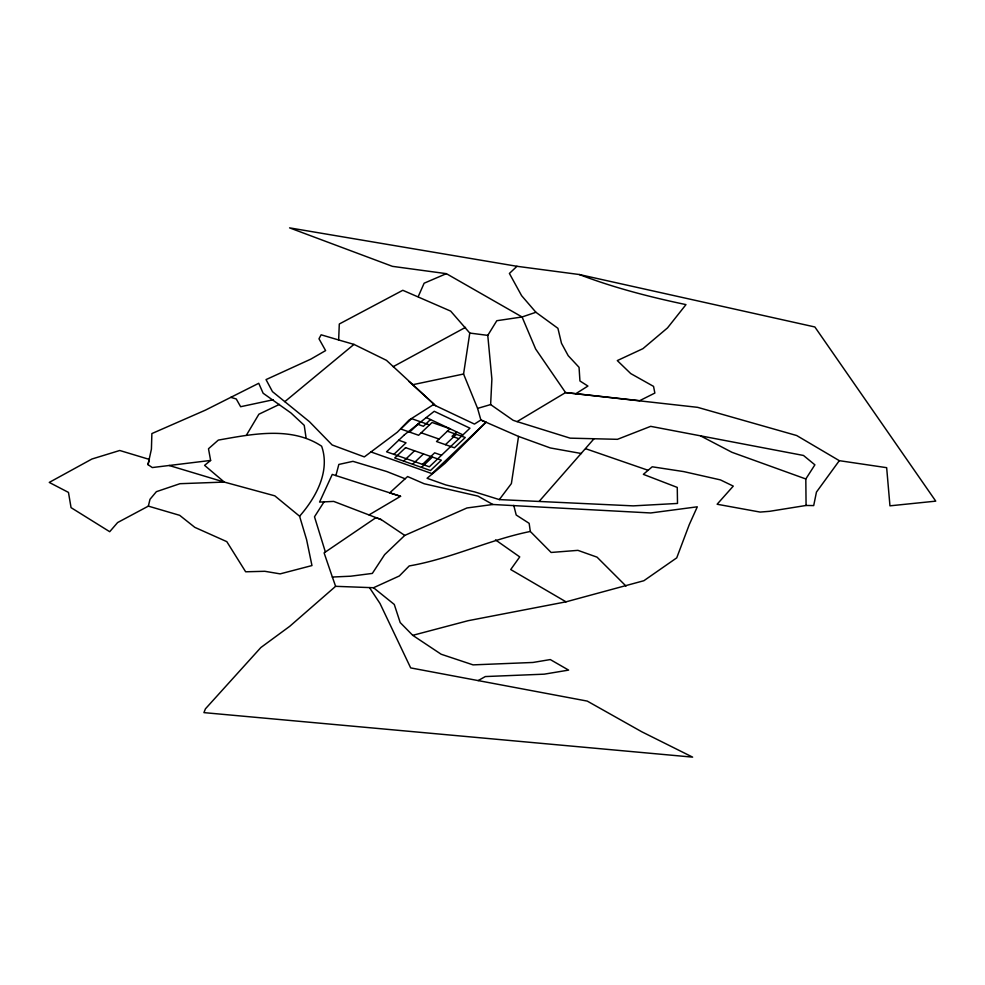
<?xml version="1.0" encoding="UTF-8"?>
<svg xmlns="http://www.w3.org/2000/svg" width="985" height="985" viewBox="0 0 985 985"><rect width="100%" height="100%" fill="white"/><g stroke="black" fill="none" stroke-linecap="round" stroke-linejoin="round"><path stroke-width="1.48" d="M338.655 339.973L321.135 334.802L318.98 338.778L325.604 350.598L310.792 359.143L266.036 379.607L272.476 391.636L309.438 421.678L332.142 444.961L364.339 456.905L397.361 432.169L408.997 420.115L434.028 404.244L386.465 360.338L353.984 344.393L338.655 339.973L339.296 324.003L402.803 290.292L450.662 311.112L469.783 333.065L463.566 374.017L477.59 408.393L480.877 419.979L486.011 422.245L444.986 463.356L427.071 478.279L445.848 484.94L474.832 491.946L499.321 499.592L633.22 505.871L677.508 503.446L677.261 487.415L643.353 474.351L652.218 466.791L683.762 471.606L720.417 479.892L733.271 486.11L717.117 504.246L760.137 512.077L769.642 511.313L806.075 505.465L813.696 505.588L816.454 492.081L839.318 460.672L886.66 467.678L889.96 505.834L935.75 501.143L814.866 326.971L579.328 274.532L516.977 266.295L289.578 227.867L392.424 266.344L446.365 273.658L522.075 316.973L535.631 348.986L565.55 392.584L697.589 407.334L796.68 435.53L839.318 460.672M490.629 404.576L491.884 379.077L487.772 335.38L496.809 320.716L522.075 316.973L535.914 312.282L557.916 328.313L561.487 343.285L568.197 355.671L579.057 367.331L579.943 380.986L587.922 386.058L575.819 393.704L565.55 392.584L517.076 421.605L513.197 420.324L490.629 404.576L477.59 408.393M433.388 404.65L474.462 424.079L480.877 419.979L518.541 436.429L511.387 483.573L499.321 499.592M335.897 475.57L338.84 464.44L352.95 461.337L386.773 471.544L405.13 478.784M148.353 506.13L149.991 499.309L156.381 491.675L179.972 483.697L224.26 482.071L274.803 495.837L299.588 516.214L306.594 539.657L311.962 565.562L280.146 573.873L264.793 571.288L245.647 571.792L226.809 541.652L194.821 527.357L179.676 515.327L148.353 506.13L117.609 522.555L109.704 531.703L71.055 507.644L68.47 492.414L49.25 482.416L91.913 459.022L119.739 450.49L149.375 459.429L147.996 464.625L152.281 467.555L210.618 460.438L208.488 448.754L218.313 440.098C251.84 434.151 291.412 426 321.627 446.205C330.467 471.224 315.889 497.659 299.588 516.214M147.996 464.637L151.419 449.148L151.875 433.572L205.385 410.154L258.735 383.288L263.143 393.249L290.944 412.949L304.23 425.335L306.003 437.414M418.231 296.596L424.129 283.212L446.365 273.658M324.04 501.87L314.498 516.793L325.382 552.006M246.41 435.185L258.883 414.229L279.42 404.392M806.075 505.465L805.816 478.969L814.89 464.834L803.489 455.464L650.679 426.345L617.46 439.322L570.155 438.153L517.076 421.605M539.337 501.168L594.041 438.731M404.761 535.409L384.642 554.629L372.33 573.418L350.709 576.2L332.364 577.038L324.102 552.88L376.036 517.605L381.306 519.661L404.761 535.409L466.939 507.977L492.82 504.492L650.728 512.963L697.306 506.807L689.266 524.636L676.732 557.855L643.87 580.719L566.018 601.835L468.134 620.698L412.74 635.337L400.193 622.557L394.271 604.445L373.524 587.737L335.614 586.321L289.762 626.288L260.853 647.539L205.434 708.831L203.92 712.623L692.627 757.133L641.728 731.757L587.257 701.098L410.671 667.904L380.001 603.473L369.473 587.589M409.662 432.119L420.533 421.789M393.889 454.356L406.029 442.807L398.703 440.233M430.494 419.548L423.415 426.283L417.751 424.289M403.653 461.115L414.513 450.785M412.604 464.255L423.464 453.925M422.516 464.391L434.656 452.841L441.502 455.242M456.671 431.923L452.041 436.318L458.887 438.719M421.543 467.382L432.415 457.052M445.454 444.666L456.314 434.336M486.011 422.245L431.959 473.625L370.976 451.943M516.977 266.295L509.405 273.448L521.607 295.672L535.914 312.282M284.813 401.658L353.984 344.393M210.618 460.438L204.584 465.363L224.26 482.071L169.161 465.486M369.092 514.884L400.55 496.305L332.265 474.413L319.571 502.079L333.693 501.402L381.306 519.661M478.156 680.586L485.322 676.56L544.188 674.171L568.604 670.108L550.283 659.568L532.959 662.462L473.071 664.875L441.157 654.237L412.74 635.337M393.2 366.666L465.536 327.352M373.524 587.737L399.319 575.979L409.231 565.932C450.933 558.754 489.016 539.768 530.312 531.469L551.12 552.462L577.924 550.356L597.045 557.153L625.98 586.063M273.251 399.75L240.635 406.719L236.252 398.962L230.847 397.337M409.107 381.601L412.592 384.741L463.566 374.017M575.819 393.704L639.647 400.686L654.853 393.064L653.547 386.379L630.732 373.574L617.299 360.584L642.934 348.665L667.51 327.906L685.979 304.611C649.829 297.002 613.852 287.768 579.328 274.532M469.783 333.065L487.772 335.38M581.446 453.531L550.332 447.953L518.541 436.429M400.55 496.305L389.728 492.832L407.593 476.543L424.153 483.746L477.934 496.095L492.82 504.492M585.693 448.729L648.155 470.313M429.472 424.929L411.582 418.65L400.723 428.98L418.613 435.259L432.058 422.466L449.948 428.746L436.503 441.526L454.393 447.806L465.252 437.475L447.362 431.196M421.198 432.797L439.088 439.076M805.816 478.969L731.917 452.287L700.889 436.06M426.296 417.554L462.925 434.877M566.018 601.835L510.722 569.539L519.735 556.907L495.504 539.903M412.592 384.741L435.567 405.685M332.364 577.038L335.614 586.321M513.751 505.379L516.214 515.02L529.154 523.343L530.312 531.469M404.379 434.841L386.551 451.783L429.362 466.791L469.956 428.192L434.225 411.299L404.379 434.841M405.574 447.646L394.714 457.976L430.494 470.522L441.354 460.192L405.574 447.646"/></g></svg>
